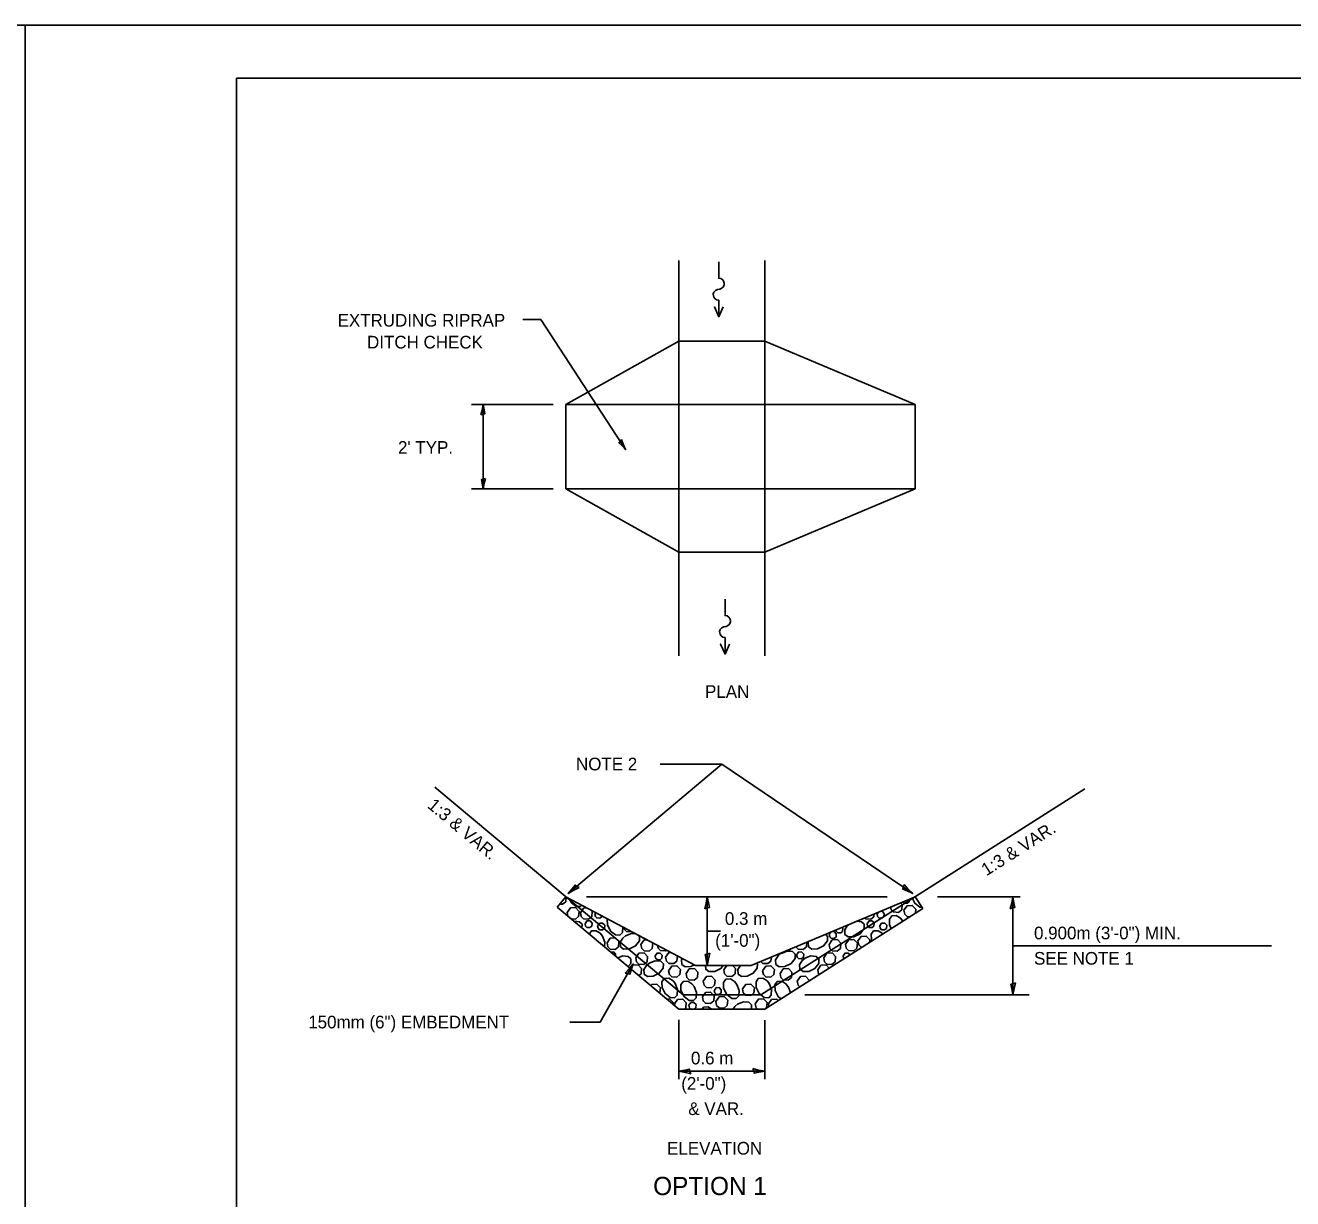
# Model space of a CAD drawing. Extents: x 55427 to 58147, y 39038 to 39478.
# Drawn here: x 57466.9 to 57706.9, y 39255.3 to 39477.5 of the extents above; entities that cross this region are included whole.
import ezdxf

# ---------------------------------------------------------------- set-up
doc = ezdxf.new("R2010")
doc.units = 0
for name, color, linetype in [('Level 42', 7, 'Continuous'), ('Level 43', 7, 'Continuous'), ('Level 48', 7, 'Continuous'), ('Level 51', 7, 'Continuous'), ('Level 52', 7, 'Continuous'), ('Sheets_50 Reference Boundary', 7, 'Continuous'), ('Sheets_General Details', 7, 'Continuous'), ('Sheets_Printer Plotting Border', 7, 'Continuous')]:
    doc.layers.add(name, color=color, linetype=linetype)

msp = doc.modelspace()

# ---------------------------------------------------------------- linework, layer by layer
at = {"layer": 'Level 42'}
for p, q in [((57598.77, 39337.58), (57569.69, 39313.06)), ((57587.07, 39337.58), (57598.77, 39337.58)), ((57598.77, 39337.58), (57634.92, 39313.06)), ((57544.45, 39333.18), (57591.43, 39293.84)), ((57606.17, 39293.84), (57667.54, 39332.91)), ((57569.21, 39312.45), (57567.58, 39310.5)), ((57569.21, 39312.45), (57593.82, 39299.45)), ((57573.12, 39312.45), (57630.08, 39312.45)), ((57596.02, 39299.45), (57596.02, 39312.45)), ((57604.33, 39299.45), (57635.4, 39312.45)), ((57635.4, 39312.45), (57636.83, 39310.21)), ((57639.59, 39312.45), (57655.27, 39312.45)), ((57653.89, 39312.45), (57653.89, 39293.84)), ((57567.58, 39310.5), (57590.64, 39291.18)), ((57606.94, 39291.18), (57636.83, 39310.21)), ((57598.51, 39305.95), (57596.02, 39305.95)), ((57702.87, 39303.15), (57653.89, 39303.15)), ((57575.72, 39288.71), (57582.01, 39299.72)), ((57593.82, 39299.45), (57604.33, 39299.45)), ((57591.43, 39293.84), (57606.17, 39293.84)), ((57614.47, 39293.84), (57656.96, 39293.84)), ((57590.64, 39291.18), (57606.94, 39291.18)), ((57590.64, 39277.86), (57590.64, 39289.15)), ((57606.94, 39277.86), (57606.94, 39289.05)), ((57569.96, 39288.71), (57575.72, 39288.71)), ((57590.64, 39279.4), (57606.94, 39279.4))]:
    msp.add_line(p, q, dxfattribs=at)
for points in [[(57571.74, 39314.17), (57571.32, 39314.38), (57570.99, 39314.66), (57570.43, 39313.95), (57569.69, 39313.06), (57570.76, 39313.68)], [(57633.3, 39314.74), (57633.21, 39314.27), (57633.03, 39313.88), (57633.86, 39313.54), (57634.92, 39313.06), (57634.03, 39313.93)], [(57595.54, 39310.17), (57595.98, 39310.35), (57596.41, 39310.42), (57596.22, 39311.31), (57596.02, 39312.45), (57595.8, 39311.23)], [(57653.41, 39310.17), (57653.85, 39310.35), (57654.27, 39310.42), (57654.09, 39311.31), (57653.89, 39312.45), (57653.67, 39311.23)], [(57596.5, 39301.74), (57596.06, 39301.55), (57595.64, 39301.48), (57595.83, 39300.6), (57596.02, 39299.45), (57596.25, 39300.67)], [(57580.46, 39297.97), (57580.93, 39297.91), (57581.34, 39297.77), (57581.61, 39298.63), (57582.01, 39299.72), (57581.21, 39298.77)], [(57654.37, 39296.13), (57653.93, 39295.94), (57653.51, 39295.87), (57653.69, 39294.99), (57653.89, 39293.84), (57654.11, 39295.06)], [(57592.93, 39278.92), (57592.74, 39279.36), (57592.67, 39279.78), (57591.79, 39279.6), (57590.64, 39279.4), (57591.87, 39279.18)], [(57604.66, 39279.88), (57604.84, 39279.43), (57604.92, 39279.01), (57605.8, 39279.2), (57606.94, 39279.4), (57605.72, 39279.62)]]:
    msp.add_lwpolyline(points, close=True, dxfattribs=at)
for points in [[(57569.31, 39312.4), (57569.22, 39311.51), (57568.63, 39311.01), (57568.05, 39311.05)], [(57572.26, 39310.84), (57572.03, 39310.6), (57571.19, 39310.62), (57570.23, 39311.37), (57569.86, 39312.11)], [(57632.63, 39311.29), (57632.95, 39310.96), (57632.85, 39309.99), (57632.25, 39309.49), (57631.3, 39309.56), (57630.85, 39309.99), (57630.75, 39310.51)], [(57634.29, 39311.98), (57634.24, 39311.51), (57633.88, 39311.22), (57633.31, 39311.26), (57633.08, 39311.48)], [(57633.26, 39309.89), (57633.87, 39310.75), (57634.83, 39310.8), (57635.5, 39310.11), (57635.43, 39309.31)], [(57636.67, 39310.47), (57636.27, 39310.47), (57635.31, 39311.22), (57634.82, 39312.21)], [(57569.5, 39309.46), (57570.11, 39310.32), (57571.07, 39310.38), (57571.74, 39309.68), (57571.65, 39308.7), (57571.05, 39308.21), (57570.24, 39308.26)], [(57569.64, 39308.77), (57569.5, 39309.46)], [(57571.99, 39309.42), (57572.59, 39310.28), (57573.24, 39310.32)], [(57573.93, 39309.96), (57574.23, 39309.64), (57574.14, 39308.67), (57573.54, 39308.17), (57572.58, 39308.24), (57572.14, 39308.68), (57571.99, 39309.42)], [(57574.74, 39309.16), (57574.93, 39309.43)], [(57576.04, 39308.84), (57576.03, 39308.7), (57575.67, 39308.41), (57575.1, 39308.45), (57574.83, 39308.71), (57574.74, 39309.16)], [(57580.03, 39306.73), (57580.04, 39306.72), (57579.95, 39305.68), (57579.48, 39305.19), (57578.64, 39305.2), (57577.68, 39305.95), (57577.1, 39307.11), (57577.08, 39308.2), (57577.13, 39308.27)], [(57627.61, 39309.19), (57627.56, 39308.67), (57626.97, 39308.17), (57626.01, 39308.24), (57625.81, 39308.44)], [(57628.8, 39309.69), (57629.11, 39309.71), (57629.52, 39309.29), (57629.46, 39308.7), (57629.1, 39308.41), (57628.53, 39308.45), (57628.26, 39308.71), (57628.17, 39309.16)], [(57628.17, 39309.16), (57628.44, 39309.54)], [(57630.87, 39306.41), (57630.52, 39307.11), (57630.51, 39308.2), (57630.94, 39308.82), (57631.81, 39308.88), (57632.59, 39308.38), (57633.04, 39307.81)], [(57634.41, 39308.66), (57633.86, 39308.7), (57633.41, 39309.14), (57633.26, 39309.88)], [(57570.79, 39307.81), (57571.81, 39307.72), (57572.31, 39307.25), (57572.29, 39306.55)], [(57572.87, 39307.34), (57573.24, 39307.86), (57573.81, 39307.89), (57574.22, 39307.47), (57574.16, 39306.89), (57573.8, 39306.59), (57573.23, 39306.63), (57572.96, 39306.89), (57572.87, 39307.34)], [(57573.68, 39305.38), (57574.09, 39305.96), (57574.96, 39306.02), (57575.74, 39305.52), (57576.2, 39304.95)], [(57575.25, 39306.91), (57575.62, 39307.43), (57576.2, 39307.47), (57576.6, 39307.05), (57576.54, 39306.46), (57576.18, 39306.16), (57575.61, 39306.21), (57575.34, 39306.47), (57575.25, 39306.91)], [(57581.71, 39305.85), (57581.65, 39305.8), (57580.7, 39305.87), (57580.25, 39306.31), (57580.18, 39306.66)], [(57619.55, 39305.82), (57620.06, 39305.85), (57620.46, 39305.43), (57620.4, 39304.84), (57620.05, 39304.55), (57619.47, 39304.59), (57619.2, 39304.85), (57619.12, 39305.3)], [(57619.12, 39305.3), (57619.45, 39305.78)], [(57621.54, 39306.65), (57621.71, 39306.48), (57621.65, 39305.89), (57621.3, 39305.6), (57620.72, 39305.64), (57620.45, 39305.9), (57620.4, 39306.18)], [(57624.28, 39307.8), (57625.23, 39307.72), (57625.73, 39307.25), (57625.71, 39306.4), (57624.96, 39305.44), (57623.8, 39304.87), (57622.71, 39304.85), (57622.1, 39305.28), (57622.04, 39306.15), (57622.54, 39306.93), (57622.9, 39307.22)], [(57626.29, 39307.34), (57626.66, 39307.86), (57627.24, 39307.89), (57627.64, 39307.47), (57627.58, 39306.89), (57627.22, 39306.59), (57626.65, 39306.63), (57626.38, 39306.89), (57626.29, 39307.34)], [(57627.19, 39304.07), (57627.1, 39304.26), (57627.08, 39305.35), (57627.52, 39305.96), (57628.39, 39306.02), (57629.17, 39305.52), (57629.27, 39305.39)], [(57628.68, 39306.91), (57629.04, 39307.43), (57629.62, 39307.47), (57630.03, 39307.05), (57629.97, 39306.46), (57629.61, 39306.16), (57629.04, 39306.21), (57628.77, 39306.47), (57628.68, 39306.91)], [(57633.02, 39307.85), (57633.04, 39307.79)], [(57576.17, 39304.99), (57576.62, 39303.87), (57576.54, 39302.99)], [(57577.04, 39303.73), (57577.65, 39304.59), (57578.61, 39304.64), (57579.28, 39303.94), (57579.18, 39302.97), (57578.59, 39302.47), (57577.63, 39302.54), (57577.19, 39302.98), (57577.04, 39303.73)], [(57582.9, 39305.22), (57583.2, 39304.94), (57583.18, 39304.1), (57582.43, 39303.14), (57581.27, 39302.56), (57580.18, 39302.54), (57579.56, 39302.98), (57579.51, 39303.85), (57580, 39304.63), (57580.57, 39305.08)], [(57580.53, 39305.05), (57581.66, 39305.5), (57582.51, 39305.43)], [(57583.46, 39303.41), (57584.07, 39304.27), (57584.64, 39304.3)], [(57585.48, 39303.86), (57585.7, 39303.63), (57585.61, 39302.65), (57585.01, 39302.16), (57584.05, 39302.22), (57583.61, 39302.66), (57583.46, 39303.41)], [(57584.13, 39304.57), (57583.86, 39304.59), (57583.59, 39304.85), (57583.59, 39304.86)], [(57614.89, 39303.87), (57614.8, 39302.97), (57614.2, 39302.47), (57613.25, 39302.54), (57612.8, 39302.98), (57612.8, 39303)], [(57618.4, 39305.34), (57618.81, 39304.94), (57618.79, 39304.1), (57618.04, 39303.14), (57616.89, 39302.56), (57615.79, 39302.54), (57615.18, 39302.98), (57615.12, 39303.85), (57615.22, 39304.01)], [(57619.08, 39303.41), (57619.68, 39304.27), (57620.65, 39304.32), (57621.32, 39303.63), (57621.22, 39302.65), (57620.62, 39302.16), (57619.67, 39302.22), (57619.22, 39302.66), (57619.08, 39303.41)], [(57622.2, 39303.44), (57622.8, 39304.3), (57623.77, 39304.36), (57624.44, 39303.66), (57624.34, 39302.69), (57623.75, 39302.19), (57622.79, 39302.26), (57622.35, 39302.7), (57622.2, 39303.44)], [(57624.54, 39304.07), (57625.15, 39304.93), (57626.12, 39304.99), (57626.79, 39304.29), (57626.74, 39303.78)], [(57625.32, 39302.88), (57625.14, 39302.89), (57624.69, 39303.33), (57624.55, 39304.07)], [(57577.77, 39301.96), (57578.26, 39301.99), (57578.66, 39301.57), (57578.63, 39301.24)], [(57579.09, 39300.86), (57580.02, 39301.23), (57581.05, 39301.14), (57581.55, 39300.67), (57581.53, 39299.82), (57581.05, 39299.21)], [(57582.47, 39300.89), (57583.07, 39301.75), (57584.04, 39301.8), (57584.71, 39301.11), (57584.61, 39300.13), (57584.02, 39299.64), (57583.06, 39299.7), (57582.61, 39300.14), (57582.47, 39300.89)], [(57586.14, 39301.24), (57586.5, 39301.76), (57587.08, 39301.79), (57587.49, 39301.37), (57587.43, 39300.79), (57587.07, 39300.49), (57586.5, 39300.53), (57586.23, 39300.79), (57586.14, 39301.24)], [(57588.33, 39302.35), (57588.13, 39302.19), (57587.18, 39302.26), (57586.73, 39302.7), (57586.62, 39303.26)], [(57588.12, 39301.02), (57588.73, 39301.88), (57589.18, 39301.9)], [(57590.28, 39301.32), (57590.37, 39301.24), (57590.27, 39300.26), (57589.67, 39299.77), (57588.72, 39299.83), (57588.27, 39300.27), (57588.12, 39301.02)], [(57608.16, 39301.05), (57608.08, 39300.26), (57607.48, 39299.77), (57606.52, 39299.83), (57606.14, 39300.21)], [(57609.99, 39301.71), (57611.12, 39302.16), (57612.16, 39302.07), (57612.66, 39301.6), (57612.64, 39300.75), (57611.89, 39299.79), (57610.73, 39299.21), (57609.64, 39299.19), (57609.03, 39299.63), (57608.97, 39300.5), (57609.46, 39301.28), (57610.04, 39301.74)], [(57611.98, 39302.65), (57611.67, 39302.33), (57611.23, 39302.34)], [(57612.93, 39301.44), (57613.29, 39301.96), (57613.87, 39301.99), (57614.28, 39301.57), (57614.22, 39300.99), (57613.86, 39300.69), (57613.29, 39300.73), (57613.02, 39300.99), (57612.93, 39301.44)], [(57614.5, 39300.78), (57615.63, 39301.23), (57616.67, 39301.14), (57617.17, 39300.67), (57617.15, 39299.82), (57616.4, 39298.86), (57615.24, 39298.28), (57614.15, 39298.27), (57613.53, 39298.7), (57613.47, 39299.57), (57613.98, 39300.35), (57614.55, 39300.81)], [(57618.09, 39300.89), (57618.69, 39301.75), (57619.66, 39301.8), (57620.33, 39301.11), (57620.23, 39300.13), (57619.63, 39299.64), (57618.68, 39299.7), (57618.23, 39300.14), (57618.09, 39300.89)], [(57621.76, 39301.24), (57622.12, 39301.76), (57622.7, 39301.79), (57623.05, 39301.43)], [(57621.92, 39300.72), (57621.84, 39300.79), (57621.76, 39301.24)], [(57581.49, 39298.84), (57581.94, 39299.47), (57582.9, 39299.53), (57583.57, 39298.83), (57583.47, 39297.85), (57583.08, 39297.52)], [(57585.03, 39299.86), (57586.17, 39300.31), (57587.2, 39300.22), (57587.7, 39299.75), (57587.68, 39298.91), (57586.93, 39297.95), (57585.77, 39297.37), (57584.68, 39297.35), (57584.07, 39297.79), (57584.01, 39298.66), (57584.51, 39299.44), (57585.08, 39299.89)], [(57588.69, 39298.44), (57589.3, 39299.3), (57590.26, 39299.36), (57590.94, 39298.66), (57590.84, 39297.69), (57590.24, 39297.19), (57589.29, 39297.26), (57588.84, 39297.69), (57588.69, 39298.44)], [(57593.62, 39299.56), (57592.92, 39299.21), (57591.83, 39299.19), (57591.22, 39299.63), (57591.16, 39300.5), (57591.33, 39300.77)], [(57592, 39297.91), (57592.6, 39298.78), (57593.57, 39298.83), (57594.24, 39298.13), (57594.15, 39297.16), (57593.55, 39296.66), (57592.59, 39296.73), (57592.15, 39297.16), (57592, 39297.91)], [(57599.05, 39299.45), (57598.59, 39298.86), (57597.43, 39298.28), (57596.34, 39298.27), (57595.72, 39298.7), (57595.68, 39299.45)], [(57599.14, 39298.61), (57599.73, 39299.45)], [(57600.78, 39299.45), (57601.38, 39298.83), (57601.28, 39297.85), (57600.69, 39297.36), (57599.73, 39297.43), (57599.28, 39297.86), (57599.14, 39298.61)], [(57605.37, 39299.89), (57605.51, 39299.75), (57605.49, 39298.91), (57604.74, 39297.95), (57603.58, 39297.37), (57602.49, 39297.35), (57601.87, 39297.79), (57601.82, 39298.66), (57602.31, 39299.44), (57602.34, 39299.45)], [(57606.5, 39298.44), (57607.11, 39299.3), (57608.07, 39299.36), (57608.74, 39298.66), (57608.64, 39297.69), (57608.05, 39297.19), (57607.09, 39297.26), (57606.65, 39297.69), (57606.5, 39298.44)], [(57609.81, 39297.91), (57610.41, 39298.78), (57611.38, 39298.83), (57612.05, 39298.13), (57611.95, 39297.16), (57611.36, 39296.66), (57610.4, 39296.73), (57609.96, 39297.16), (57609.81, 39297.91)], [(57616.95, 39298.61), (57617.55, 39299.47), (57618.52, 39299.53), (57619.1, 39298.92)], [(57617.23, 39297.73), (57617.09, 39297.86), (57616.95, 39298.61)], [(57589.95, 39295.99), (57590.4, 39294.86), (57590.31, 39293.82), (57589.84, 39293.32), (57589, 39293.34), (57588.04, 39294.09), (57587.46, 39295.25), (57587.44, 39296.34), (57587.88, 39296.95), (57588.75, 39297.01), (57589.53, 39296.52), (57589.98, 39295.94)], [(57593.54, 39295.44), (57593.99, 39294.31), (57593.9, 39293.27), (57593.43, 39292.78), (57592.58, 39292.79), (57591.63, 39293.54), (57591.04, 39294.7), (57591.03, 39295.79), (57591.46, 39296.41), (57592.33, 39296.47), (57593.11, 39295.96), (57593.57, 39295.39)], [(57595.26, 39296.45), (57595.86, 39297.31), (57596.83, 39297.37), (57597.5, 39296.67), (57597.4, 39295.69), (57596.81, 39295.2), (57595.85, 39295.27), (57595.41, 39295.7), (57595.26, 39296.45)], [(57601.61, 39295.84), (57602.06, 39294.71), (57601.97, 39293.67), (57601.5, 39293.18), (57600.66, 39293.19), (57599.7, 39293.94), (57599.12, 39295.1), (57599.1, 39296.2), (57599.53, 39296.81), (57600.4, 39296.87), (57601.18, 39296.37), (57601.64, 39295.8)], [(57607.76, 39295.99), (57608.21, 39294.86), (57608.12, 39293.82), (57607.65, 39293.32), (57606.81, 39293.34), (57605.85, 39294.09), (57605.27, 39295.25), (57605.25, 39296.34), (57605.68, 39296.95), (57606.55, 39297.01), (57607.33, 39296.52), (57607.79, 39295.94)], [(57609.98, 39293.11), (57609.43, 39293.54), (57608.85, 39294.7), (57608.83, 39295.79), (57609.27, 39296.41), (57610.14, 39296.47), (57610.92, 39295.96), (57611.37, 39295.39)], [(57613.07, 39296.45), (57613.67, 39297.31), (57614.64, 39297.37), (57615.31, 39296.67), (57615.29, 39296.5)], [(57613.54, 39295.38), (57613.21, 39295.7), (57613.07, 39296.45)], [(57585.34, 39295.63), (57585.49, 39295.85), (57586.46, 39295.9), (57587.13, 39295.21), (57587.04, 39294.23), (57587.02, 39294.22)], [(57595.09, 39293.46), (57595.69, 39294.32), (57596.66, 39294.38), (57597.33, 39293.68), (57597.24, 39292.71), (57596.64, 39292.21), (57595.68, 39292.28), (57595.23, 39292.71), (57595.09, 39293.46)], [(57597.34, 39294.69), (57597.7, 39295.2), (57598.28, 39295.24), (57598.68, 39294.82), (57598.62, 39294.23), (57598.27, 39293.94), (57597.69, 39293.98), (57597.42, 39294.24), (57597.34, 39294.69)], [(57602.7, 39294.99), (57603.3, 39295.85), (57604.27, 39295.9), (57604.94, 39295.21), (57604.84, 39294.23), (57604.24, 39293.73), (57603.29, 39293.8), (57602.84, 39294.24), (57602.7, 39294.99)], [(57611.35, 39295.44), (57611.79, 39294.31), (57611.79, 39294.27)], [(57588.39, 39293.07), (57588.88, 39293.1), (57589.55, 39292.4), (57589.53, 39292.12)], [(57589.8, 39292.14), (57590.4, 39293.01), (57591.37, 39293.06), (57592.04, 39292.36), (57591.94, 39291.39), (57591.69, 39291.18)], [(57589.86, 39291.84), (57589.8, 39292.14)], [(57592.55, 39291.88), (57592.92, 39292.39), (57593.49, 39292.43), (57593.9, 39292.01), (57593.84, 39291.43), (57593.55, 39291.18)], [(57592.9, 39291.18), (57592.64, 39291.43), (57592.55, 39291.88)], [(57595.07, 39291.18), (57595.32, 39291.54), (57596.19, 39291.6), (57596.85, 39291.18)], [(57597.64, 39292.61), (57598.25, 39293.47), (57599.22, 39293.52), (57599.89, 39292.83), (57599.79, 39291.85), (57599.19, 39291.36), (57598.24, 39291.42), (57597.79, 39291.86), (57597.64, 39292.61)], [(57600.9, 39291.18), (57601.22, 39291.67), (57601.79, 39292.13)], [(57601.74, 39292.1), (57602.88, 39292.55), (57603.91, 39292.46), (57604.41, 39291.99), (57604.39, 39291.18)], [(57605.12, 39292.18), (57605.72, 39293.04), (57606.69, 39293.1), (57607.36, 39292.4), (57607.26, 39291.43), (57607.06, 39291.25)], [(57605.52, 39291.18), (57605.26, 39291.43), (57605.12, 39292.18)], [(57607.61, 39292.14), (57608.21, 39293.01), (57609.18, 39293.06), (57609.45, 39292.78)], [(57607.7, 39291.66), (57607.61, 39292.14)]]:
    msp.add_lwpolyline(points, dxfattribs=at)
at = {"layer": 'Level 43'}
for p, q in [((57566.86, 39405.71), (57551.39, 39405.71)), ((57553.57, 39389.71), (57553.57, 39405.71)), ((57566.86, 39389.71), (57551.39, 39389.71))]:
    msp.add_line(p, q, dxfattribs=at)
for points in [[(57553.16, 39403.71), (57553.54, 39403.87), (57553.91, 39403.94), (57553.75, 39404.71), (57553.57, 39405.71), (57553.38, 39404.64)], [(57553.99, 39391.71), (57553.61, 39391.55), (57553.24, 39391.49), (57553.4, 39390.71), (57553.57, 39389.71), (57553.77, 39390.78)]]:
    msp.add_lwpolyline(points, close=True, dxfattribs=at)
at = {"layer": 'Level 48'}
msp.add_lwpolyline([(57466.87, 39477.53), (58146.87, 39477.53), (58146.87, 39037.53), (57466.87, 39037.53)], close=True, dxfattribs=at)
at = {"layer": 'Level 51'}
for p, q in [((57561.11, 39421.77), (57564.48, 39421.77)), ((57564.48, 39421.77), (57580.54, 39397.16))]:
    msp.add_line(p, q, dxfattribs=at)
msp.add_lwpolyline([(57579.8, 39399.06), (57579.57, 39398.72), (57579.29, 39398.46), (57579.85, 39397.9), (57580.54, 39397.16), (57580.12, 39398.16)], close=True, dxfattribs=at)
at = {"layer": 'Level 52'}
for p, q in [((57590.64, 39358.07), (57590.64, 39432.98)), ((57606.94, 39358.07), (57606.94, 39432.98)), ((57590.64, 39417.71), (57569.21, 39405.71)), ((57606.94, 39417.71), (57590.64, 39417.71)), ((57606.94, 39417.71), (57635.4, 39405.71)), ((57635.4, 39405.71), (57569.21, 39405.71)), ((57569.21, 39405.71), (57569.21, 39389.71)), ((57635.4, 39405.71), (57635.4, 39389.71)), ((57635.4, 39389.71), (57569.21, 39389.71)), ((57569.21, 39389.71), (57590.64, 39377.71)), ((57606.94, 39377.71), (57635.4, 39389.71)), ((57606.94, 39377.71), (57590.64, 39377.71))]:
    msp.add_line(p, q, dxfattribs=at)
for points in [[(57598.19, 39432.74), (57598.19, 39429.62), (57598.57, 39429.54), (57598.94, 39429.29), (57599.11, 39429.05), (57599.23, 39428.67), (57599.21, 39428.35), (57599, 39427.92), (57598.67, 39427.65), (57598.4, 39427.55), (57597.95, 39427.5), (57597.56, 39427.32), (57597.27, 39426.98), (57597.15, 39426.59), (57597.24, 39426.06), (57597.46, 39425.75), (57597.76, 39425.54), (57598.19, 39425.45), (57598.19, 39422.33), (57597.36, 39424.2), (57598.19, 39422.33), (57599.02, 39424.2)], [(57599.38, 39368.84), (57599.38, 39365.72), (57599.76, 39365.65), (57600.13, 39365.39), (57600.3, 39365.16), (57600.42, 39364.78), (57600.4, 39364.45), (57600.19, 39364.02), (57599.86, 39363.75), (57599.59, 39363.66), (57599.14, 39363.61), (57598.75, 39363.42), (57598.46, 39363.08), (57598.34, 39362.7), (57598.43, 39362.17), (57598.65, 39361.85), (57598.95, 39361.65), (57599.38, 39361.55), (57599.38, 39358.43), (57598.55, 39360.3), (57599.38, 39358.43), (57600.21, 39360.3)]]:
    msp.add_lwpolyline(points, dxfattribs=at)
at = {"layer": 'Sheets_50 Reference Boundary'}
msp.add_lwpolyline([(57506.87, 39467.52), (58136.87, 39467.52), (58136.87, 39067.53), (57506.87, 39067.53)], close=True, dxfattribs=at)
at = {"layer": 'Sheets_General Details'}
msp.add_line((58146.87, 39477.53), (57466.87, 39477.53), dxfattribs=at)
msp.add_lwpolyline([(57506.87, 39467.53), (58136.87, 39467.53), (58136.87, 39047.53), (57506.87, 39047.53)], close=True, dxfattribs=at)
at = {"layer": 'Sheets_Printer Plotting Border'}
for points in [[(56786.87, 39037.53), (57466.87, 39037.53), (57466.87, 39477.53), (56786.87, 39477.53)], [(57466.87, 39037.53), (58146.87, 39037.53), (58146.87, 39477.53), (57466.87, 39477.53)]]:
    msp.add_lwpolyline(points, close=True, dxfattribs=at)

# ---------------------------------------------------------------- texts
at = {"layer": 'Level 42'}
for s, height, p in [('NOTE 2', 2.4, (57571.16, 39336.39)), ('0.3 m', 2.4, (57599.36, 39307.12)), ('0.900m (3\'-0") MIN.', 2.4, (57657.9, 39304.38)), ('(1\'-0")', 2.4, (57597.52, 39302.97)), ('SEE NOTE 1', 2.4, (57657.9, 39299.58)), ('150mm (6") EMBEDMENT', 2.4, (57520.45, 39287.51)), ('0.6 m', 2.4, (57592.93, 39280.69)), ('(2\'-0")', 2.4, (57591.09, 39275.89)), ('& VAR.', 2.4, (57592.43, 39271.09)), ('OPTION 1', 3.45, (57585.77, 39255.93))]:
    msp.add_text(s, height=height, dxfattribs=at).set_placement(p)
for rotation, p in [(320.0581, (57542.85, 39329.46)), (32.4774, (57648.89, 39316.3))]:
    msp.add_text('1:3 & VAR.', height=2.4, rotation=rotation, dxfattribs=at).set_placement(p)
at = {"layer": 'Level 43'}
msp.add_text("2' TYP.", height=2.4, dxfattribs=at).set_placement((57537.45, 39396.36))
at = {"layer": 'Level 51'}
for s, p in [('EXTRUDING RIPRAP', (57526.01, 39420.46)), ('DITCH CHECK', (57531.59, 39416.31)), ('PLAN', (57595.6, 39350.12)), ('ELEVATION', (57588.41, 39263.6))]:
    msp.add_text(s, height=2.4, dxfattribs=at).set_placement(p)

doc.saveas('drawing.dxf')
